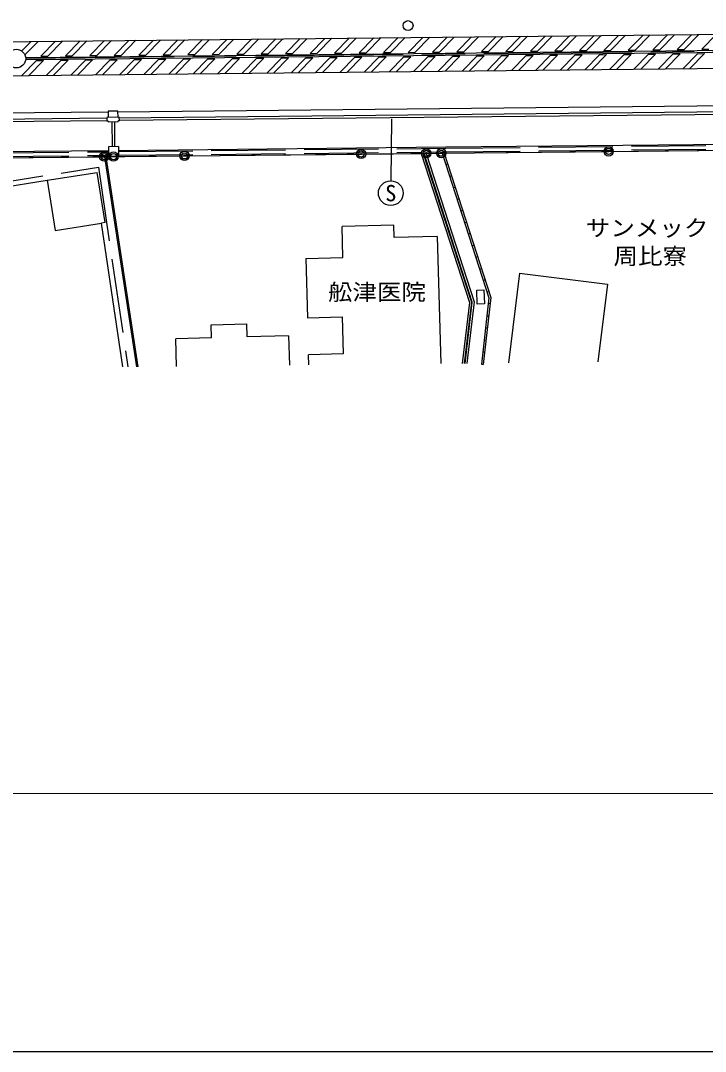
# Model space of a CAD drawing. Units: millimetres, scale not verified. Extents: x 40000 to 680000, y 20000 to 380000.
# Drawn here: x 381048 to 436363, y 205000 to 288290 of the extents above; entities that cross this region are included whole.
import ezdxf
from ezdxf.enums import TextEntityAlignment as Align

# ---------------------------------------------------------------- set-up
doc = ezdxf.new("R2010")
doc.units = ezdxf.units.MM
doc.header["$LTSCALE"] = 1000
doc.header["$PDMODE"] = 32
doc.header["$PDSIZE"] = 500
doc.linetypes.add('CHAIN', pattern=[18.5, 12, -1.5, 3.5, -1.5])
doc.linetypes.add('DASHED', pattern=[7.5, 6, -1.5])
for name, color, linetype, lineweight in [('M-BGD', 7, 'Continuous', 25), ('M-BGD-EXST', 7, 'Continuous', 25), ('M-BMK', 2, 'CHAIN', 13), ('M-BMK-ROW', 30, 'Continuous', 25), ('M-BMK-SRVR', 3, 'Continuous', 25), ('M-STR-HTXT', 7, 'Continuous', 13), ('M-STR-STRC', 7, 'Continuous', 25), ('M-TTL-BAND', 7, 'Continuous', 25)]:
    doc.layers.add(name, color=color, linetype=linetype, lineweight=lineweight)
doc.layers.add('M-BMK-HTXT', color=7, linetype='Continuous')
doc.styles.add('ＭＳ ゴシック', font='')
doc.styles.get('ＭＳ ゴシック').set_extended_font_data('MS Gothic')

msp = doc.modelspace()

# ---------------------------------------------------------------- linework, layer by layer
at = {"layer": 'M-BGD'}
for p, q in [((388914, 280982), (388114, 280973)), ((388114, 280973), (388119, 280473)), ((388919, 280482), (388914, 280982)), ((389019, 280433), (440601, 280967)), ((389021, 280233), (440603, 280767)), ((349022, 280019), (388019, 280422)), ((349024, 279819), (388022, 280222)), ((389019, 280483), (388019, 280472)), ((388019, 280472), (388022, 280172)), ((388122, 280173), (388022, 280172)), ((388122, 280173), (388123, 280123)), ((388123, 280123), (388923, 280132)), ((389022, 280183), (388922, 280182)), ((388923, 280132), (388922, 280182)), ((389022, 280183), (389019, 280483)), ((86909, 274180), (496856, 278424)), ((415395, 278081), (439358, 278329)), ((348949, 277393), (388147, 277799)), ((388943, 278107), (388144, 278098)), ((388144, 278098), (388152, 277299)), ((388943, 278107), (388952, 277307)), ((388947, 277807), (415395, 278081)), ((413408, 277560), (417304, 265512)), ((413565, 277562), (417457, 265527)), ((417534, 265549), (413644, 277562)), ((413801, 277564), (417687, 265564)), ((415098, 277577), (418871, 265901)), ((415255, 277579), (419024, 265917)), ((390434, 260320), (387855, 277295)), ((387901, 276994), (388000, 277009)), ((390535, 260321), (387956, 277297)), ((388952, 277307), (388152, 277299)), ((415544, 276686), (415401, 276640)), ((388111, 276278), (388012, 276263)), ((415703, 275705), (415846, 275751)), ((377379, 274482), (383195, 275389)), ((383195, 275389), (383831, 271339)), ((388123, 275532), (388222, 275547)), ((388333, 274816), (388234, 274801)), ((388345, 274070), (388444, 274085)), ((416148, 274816), (416005, 274770)), ((388555, 273354), (388456, 273339)), ((416308, 273835), (416450, 273881)), ((388567, 272608), (388666, 272623)), ((416753, 272946), (416610, 272899)), ((383831, 271339), (387593, 271929)), ((389313, 260309), (387593, 271929)), ((388777, 271893), (388678, 271878)), ((411185, 271763), (407017, 271650)), ((407085, 269157), (407017, 271650)), ((411234, 270768), (411185, 271763)), ((416912, 271964), (417055, 272010)), ((388789, 271147), (388888, 271162)), ((414700, 270858), (411234, 270768)), ((414700, 270858), (414990, 260574)), ((417357, 271075), (417214, 271029)), ((388999, 270431), (388900, 270416)), ((417516, 270094), (417659, 270140)), ((389011, 269685), (389110, 269700)), ((404084, 269075), (407085, 269157)), ((404084, 269075), (404214, 264277)), ((417961, 269205), (417818, 269159)), ((389221, 268969), (389122, 268954)), ((389233, 268223), (389332, 268238)), ((418121, 268224), (418263, 268270)), ((389443, 267508), (389344, 267492)), ((421340, 267894), (420448, 260631)), ((421340, 267894), (428450, 267006)), ((389456, 266762), (389554, 266777)), ((418566, 267335), (418423, 267288)), ((428450, 267006), (427680, 260706)), ((389665, 266046), (389567, 266031)), ((417888, 266506), (418475, 266523)), ((417920, 265388), (417888, 266506)), ((418871, 265901), (418274, 260527)), ((419024, 265917), (418423, 260511)), ((418475, 266523), (418508, 265405)), ((418725, 266353), (418868, 266399)), ((389678, 265300), (389776, 265315)), ((417304, 265512), (416721, 260592)), ((417457, 265527), (416873, 260594)), ((416951, 260595), (417534, 265549)), ((417687, 265564), (417102, 260596)), ((418508, 265405), (417920, 265388)), ((418968, 265411), (418818, 265427)), ((389887, 264584), (389789, 264569)), ((404214, 264277), (407013, 264353)), ((407013, 264353), (407094, 261354)), ((418710, 264447), (418859, 264431)), ((389900, 263838), (389998, 263853)), ((396443, 263716), (399312, 263798)), ((396474, 262648), (396443, 263716)), ((399342, 262730), (399312, 263798)), ((418750, 263451), (418601, 263467)), ((390110, 263122), (390011, 263107)), ((390122, 262377), (390221, 262392)), ((396474, 262648), (393581, 262577)), ((393636, 260353), (393581, 262577)), ((402696, 262825), (399342, 262730)), ((402696, 262825), (402763, 260448)), ((418492, 262487), (418641, 262471)), ((390332, 261661), (390233, 261646)), ((390344, 260915), (390443, 260930)), ((407094, 261354), (404296, 261278)), ((404318, 260464), (404296, 261278)), ((418532, 261491), (418383, 261507)), ((418274, 260527), (418423, 260511))]:
    msp.add_line(p, q, dxfattribs=at)
at = {"layer": 'M-BGD', "linetype": 'DASHED'}
for p, q in [((388423, 280126), (388444, 278102)), ((388623, 280129), (388644, 278104)), ((415396, 277981), (439386, 278229)), ((348950, 277293), (388148, 277699)), ((348953, 276993), (388151, 277399)), ((388948, 277707), (415396, 277981)), ((388951, 277407), (415399, 277681)), ((415399, 277681), (439470, 277930)), ((376925, 274816), (387330, 276439)), ((383195, 275389), (387237, 276020)), ((387872, 271973), (387237, 276020)), ((387330, 276439), (389717, 260313)), ((387872, 271973), (387593, 271929))]:
    msp.add_line(p, q, dxfattribs=at)
at = {"layer": 'M-BGD'}
msp.add_circle((412345, 287890), 400, dxfattribs=at)
at = {"layer": 'M-BGD-EXST'}
msp.add_line((411019, 280357), (410941, 275350), dxfattribs=at)
msp.add_circle((410949, 274350), 1000, dxfattribs=at)
at = {"layer": 'M-BMK'}
msp.add_line((381459, 285230), (479954, 286249), dxfattribs=at)
at = {"layer": 'M-BMK-ROW'}
for p, q in [((388551, 277303), (394288, 277362)), ((394288, 277362), (408551, 277510)), ((408551, 277510), (413813, 277565)), ((413813, 277565), (415030, 277577)), ((415030, 277577), (428549, 277717)), ((428549, 277717), (443798, 277875)), ((378105, 277194), (387801, 277295)), ((387801, 277295), (388551, 277303))]:
    msp.add_line(p, q, dxfattribs=at)
for centre in [(387801, 277295), (388551, 277303), (394288, 277362), (408551, 277510), (413813, 277565), (415030, 277577), (428549, 277717)]:
    msp.add_circle(centre, 375, dxfattribs=at)
for p in [(387801, 277295), (388551, 277303), (394288, 277362), (408551, 277510), (413813, 277565), (415030, 277577), (428549, 277717)]:
    msp.add_point(p, dxfattribs=at)
at = {"layer": 'M-BMK-SRVR'}
msp.add_circle((380709, 285222), 750, dxfattribs=at)
at = {"layer": 'M-STR-HTXT'}
msp.add_line((80687, 225830), (509323, 225830), dxfattribs=at)
at = {"layer": 'M-STR-STRC'}
for p, q in [((313849, 285905), (443762, 287250)), ((381137, 285838), (381891, 286609)), ((381394, 285528), (382456, 286615)), ((383868, 286630), (382683, 285417)), ((384433, 286636), (383248, 285423)), ((385845, 286650), (384661, 285438)), ((386410, 286656), (385225, 285443)), ((387823, 286671), (386638, 285458)), ((388388, 286676), (387203, 285464)), ((389800, 286691), (388615, 285479)), ((390365, 286697), (389180, 285484)), ((391777, 286712), (390592, 285499)), ((392342, 286717), (391157, 285505)), ((393755, 286732), (392570, 285519)), ((394320, 286738), (393135, 285525)), ((395732, 286753), (394547, 285540)), ((396297, 286758), (395112, 285546)), ((397709, 286773), (396524, 285560)), ((398274, 286779), (397089, 285566)), ((399687, 286793), (398502, 285581)), ((400251, 286799), (399067, 285587)), ((401664, 286814), (400479, 285601)), ((402229, 286820), (401044, 285607)), ((403641, 286834), (402456, 285622)), ((404206, 286840), (403021, 285628)), ((405619, 286855), (404434, 285642)), ((406183, 286861), (404999, 285648)), ((407596, 286875), (406411, 285663)), ((408161, 286881), (406976, 285669)), ((409573, 286896), (408388, 285683)), ((410138, 286902), (408953, 285689)), ((411550, 286916), (410366, 285704)), ((412115, 286922), (410931, 285710)), ((413528, 286937), (412343, 285724)), ((414093, 286943), (412908, 285730)), ((415505, 286957), (414320, 285745)), ((416070, 286963), (414885, 285751)), ((417482, 286978), (416298, 285765)), ((418047, 286984), (416863, 285771)), ((419460, 286998), (418275, 285786)), ((420025, 287004), (418840, 285791)), ((421437, 287019), (420252, 285806)), ((422002, 287024), (420817, 285812)), ((423414, 287039), (422230, 285827)), ((423979, 287045), (422795, 285832)), ((425392, 287060), (424207, 285847)), ((425957, 287065), (424772, 285853)), ((427369, 287080), (426184, 285868)), ((427934, 287086), (426749, 285873)), ((429346, 287100), (428162, 285888)), ((429911, 287106), (428727, 285894)), ((431324, 287121), (430139, 285908)), ((431889, 287127), (430704, 285914)), ((433301, 287141), (432116, 285929)), ((433866, 287147), (432681, 285935)), ((435278, 287162), (434094, 285949)), ((435843, 287168), (434659, 285955)), ((437256, 287182), (436071, 285970)), ((389860, 285392), (453228, 286048)), ((389862, 285242), (454321, 285909)), ((408388, 285683), (408953, 285689)), ((410366, 285704), (410931, 285710)), ((412343, 285724), (412908, 285730)), ((414320, 285745), (414885, 285751)), ((416298, 285765), (416863, 285771)), ((418275, 285786), (418840, 285791)), ((420252, 285806), (420817, 285812)), ((422230, 285827), (422795, 285832)), ((424207, 285847), (424772, 285853)), ((426184, 285868), (426749, 285873)), ((428162, 285888), (428727, 285894)), ((430139, 285908), (430704, 285914)), ((432116, 285929), (432681, 285935)), ((434094, 285949), (434659, 285955)), ((436071, 285970), (436636, 285976)), ((363875, 283673), (493787, 285017)), ((381153, 283851), (382338, 285064)), ((381455, 285304), (389860, 285391)), ((381456, 285154), (389862, 285241)), ((381718, 283857), (382903, 285069)), ((382338, 285064), (382903, 285069)), ((382683, 285417), (383248, 285423)), ((383131, 283872), (384315, 285084)), ((383696, 283878), (384880, 285090)), ((384315, 285084), (384880, 285090)), ((384661, 285438), (385225, 285443)), ((385108, 283892), (386292, 285104)), ((385673, 283898), (386857, 285110)), ((386292, 285104), (386857, 285110)), ((386638, 285458), (387203, 285464)), ((387085, 283913), (388270, 285125)), ((387650, 283919), (388835, 285131)), ((388270, 285125), (388835, 285131)), ((388615, 285479), (389180, 285484)), ((389063, 283933), (390247, 285145)), ((389628, 283939), (390812, 285151)), ((390247, 285145), (390812, 285151)), ((390592, 285499), (391157, 285505)), ((391040, 283954), (392224, 285166)), ((391605, 283960), (392789, 285172)), ((392224, 285166), (392789, 285172)), ((392570, 285519), (393135, 285525)), ((393017, 283974), (394202, 285186)), ((393582, 283980), (394767, 285192)), ((394202, 285186), (394767, 285192)), ((394547, 285540), (395112, 285546)), ((394995, 283995), (396179, 285207)), ((395560, 284001), (396744, 285213)), ((396179, 285207), (396744, 285213)), ((396524, 285560), (397089, 285566)), ((396972, 284015), (398156, 285227)), ((397537, 284021), (398721, 285233)), ((398156, 285227), (398721, 285233)), ((398502, 285581), (399067, 285587)), ((398949, 284036), (400134, 285248)), ((399514, 284042), (400699, 285254)), ((400134, 285248), (400699, 285254)), ((400479, 285601), (401044, 285607)), ((400927, 284056), (402111, 285268)), ((401492, 284062), (402676, 285274)), ((402111, 285268), (402676, 285274)), ((402456, 285622), (403021, 285628)), ((402904, 284077), (404088, 285289)), ((403469, 284082), (404653, 285295)), ((404088, 285289), (404653, 285295)), ((404434, 285642), (404999, 285648)), ((404881, 284097), (406066, 285309)), ((405446, 284103), (406631, 285315)), ((406066, 285309), (406631, 285315)), ((406411, 285663), (406976, 285669)), ((406859, 284118), (408043, 285330)), ((407424, 284123), (408608, 285336)), ((408043, 285330), (408608, 285336)), ((408836, 284138), (410020, 285350)), ((409401, 284144), (410585, 285356)), ((410020, 285350), (410585, 285356)), ((410813, 284158), (411998, 285371)), ((411378, 284164), (412563, 285376)), ((411998, 285371), (412563, 285376)), ((412791, 284179), (413975, 285391)), ((413356, 284185), (414540, 285397)), ((413975, 285391), (414540, 285397)), ((414768, 284199), (415952, 285412)), ((415333, 284205), (416517, 285417)), ((415952, 285412), (416517, 285417)), ((416745, 284220), (417930, 285432)), ((417310, 284226), (418495, 285438)), ((417930, 285432), (418495, 285438)), ((418723, 284240), (419907, 285453)), ((419288, 284246), (420472, 285458)), ((419907, 285453), (420472, 285458)), ((420700, 284261), (421884, 285473)), ((421265, 284267), (422449, 285479)), ((421884, 285473), (422449, 285479)), ((422677, 284281), (423862, 285493)), ((423242, 284287), (424427, 285499)), ((423862, 285493), (424427, 285499)), ((424655, 284302), (425839, 285514)), ((425219, 284308), (426404, 285520)), ((425839, 285514), (426404, 285520)), ((426632, 284322), (427816, 285534)), ((427197, 284328), (428381, 285540)), ((427816, 285534), (428381, 285540)), ((428609, 284343), (429794, 285555)), ((429174, 284349), (430358, 285561)), ((429794, 285555), (430358, 285561)), ((430586, 284363), (431771, 285575)), ((431151, 284369), (432336, 285581)), ((431771, 285575), (432336, 285581)), ((432564, 284384), (433748, 285596)), ((433129, 284389), (434313, 285602)), ((433748, 285596), (434313, 285602)), ((434541, 284404), (435726, 285616)), ((435106, 284410), (436290, 285622)), ((435726, 285616), (436290, 285622)), ((388914, 280932), (448111, 281544)), ((348916, 280518), (388114, 280923))]:
    msp.add_line(p, q, dxfattribs=at)
at = {"layer": 'M-TTL-BAND'}
msp.add_line((40000, 205000), (579000, 205000), dxfattribs=at)

# ---------------------------------------------------------------- texts
at = {"layer": 'M-BGD-EXST', "style": 'ＭＳ ゴシック'}
msp.add_text('S', height=1320, dxfattribs=at).set_placement((410949, 274350), align=Align.MIDDLE_CENTER)
at = {"layer": 'M-BMK-HTXT', "style": 'ＭＳ ゴシック', "width": 1.1}
for s, p in [('サンメック', (426706, 270478)), ('周比寮', (428944, 268202)), ('舩津医院', (405873, 265299))]:
    msp.add_text(s, height=1320, dxfattribs=at).set_placement(p, align=Align.BOTTOM_LEFT)

doc.saveas('drawing.dxf')
